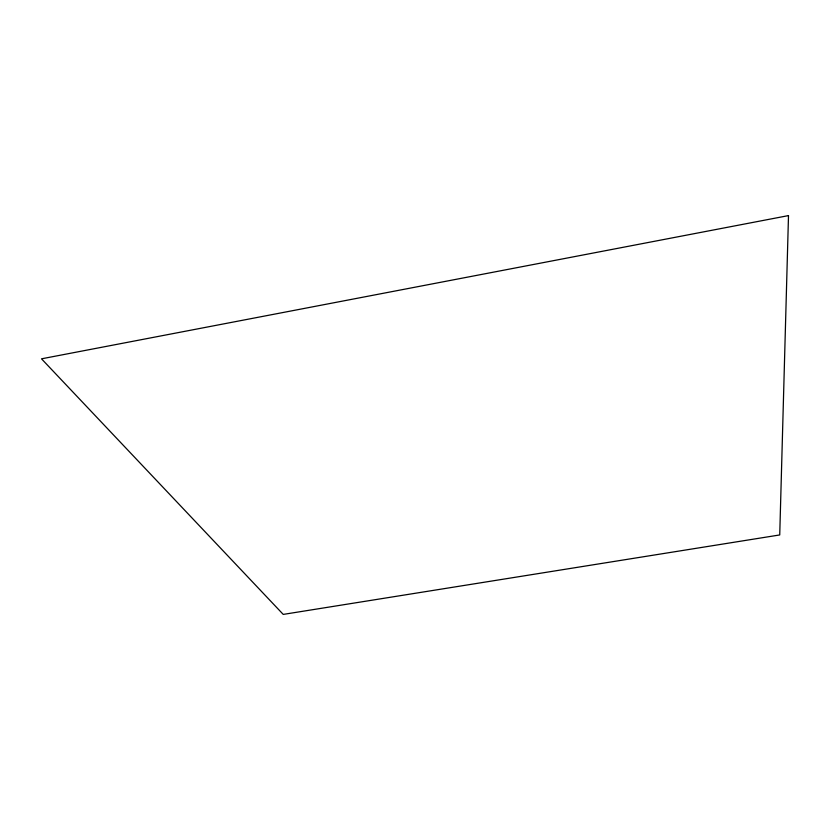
<?xml version="1.0" encoding="UTF-8"?>
<svg xmlns="http://www.w3.org/2000/svg" width="830" height="830" viewBox="0 0 830 830"><rect width="100%" height="100%" fill="white"/><g stroke="black" fill="none" stroke-linecap="round" stroke-linejoin="round"><path stroke-width="1.25" d="M788.5 215.593L779.733 534.945L283.238 614.408L41.5 358.819L788.5 215.593"/></g></svg>
